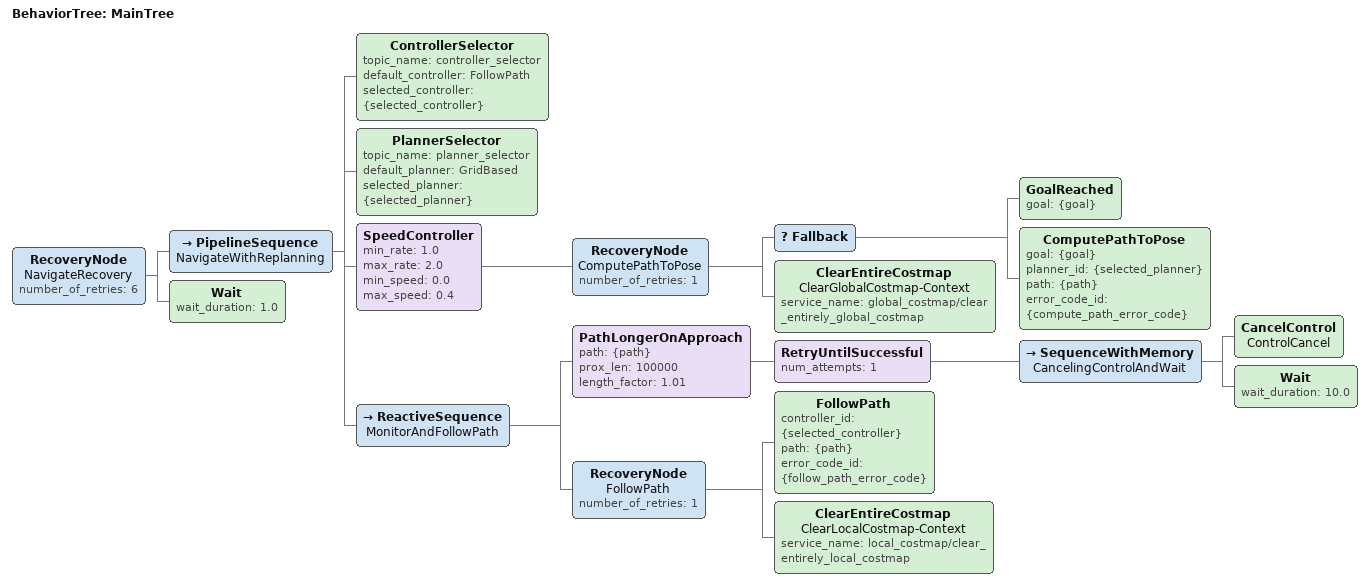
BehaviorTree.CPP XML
<root BTCPP_format="4"
      main_tree_to_execute="MainTree">
  <BehaviorTree ID="MainTree">
    <RecoveryNode name="NavigateRecovery"
                  number_of_retries="6">
      <PipelineSequence name="NavigateWithReplanning">
        <ControllerSelector topic_name="controller_selector"
                            default_controller="FollowPath"
                            selected_controller="{selected_controller}"/>
        <PlannerSelector topic_name="planner_selector"
                         default_planner="GridBased"
                         selected_planner="{selected_planner}"/>
        <SpeedController min_rate="1.0"
                         max_rate="2.0"
                         min_speed="0.0"
                         max_speed="0.4">
          <RecoveryNode name="ComputePathToPose"
                        number_of_retries="1">
            <Fallback>
              <GoalReached goal="{goal}"/>
              <ComputePathToPose goal="{goal}"
                                 planner_id="{selected_planner}"
                                 path="{path}"
                                 error_code_id="{compute_path_error_code}"/>
            </Fallback>
            <ClearEntireCostmap name="ClearGlobalCostmap-Context"
                                service_name="global_costmap/clear_entirely_global_costmap"/>
          </RecoveryNode>
        </SpeedController>
        <ReactiveSequence name="MonitorAndFollowPath">
          <PathLongerOnApproach path="{path}"
                                prox_len="100000"
                                length_factor="1.01">
            <RetryUntilSuccessful num_attempts="1">
              <SequenceWithMemory name="CancelingControlAndWait">
                <CancelControl name="ControlCancel"/>
                <Wait wait_duration="10.0"/>
              </SequenceWithMemory>
            </RetryUntilSuccessful>
          </PathLongerOnApproach>
          <RecoveryNode name="FollowPath"
                        number_of_retries="1">
            <FollowPath controller_id="{selected_controller}"
                        path="{path}"
                        error_code_id="{follow_path_error_code}"/>
            <ClearEntireCostmap name="ClearLocalCostmap-Context"
                                service_name="local_costmap/clear_entirely_local_costmap"/>
          </RecoveryNode>
        </ReactiveSequence>
      </PipelineSequence>
      <Wait wait_duration="1.0"/>
    </RecoveryNode>
  </BehaviorTree>

</root>
